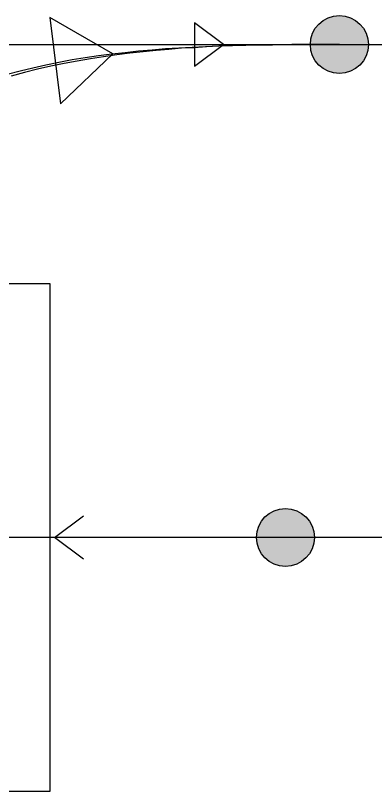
# Model space of a CAD drawing. Header units: millimetres. Extents: x -18594 to 273470, y -238787 to 48452.
# Drawn here: x 180265 to 181507, y -32694 to -30018 of the extents above; entities that cross this region are included whole.
import ezdxf

# ---------------------------------------------------------------- set-up
doc = ezdxf.new("R2010")
doc.units = ezdxf.units.MM
doc.layers.add('AM_BOR', color=4, linetype='Continuous', lineweight=25)
for name, color, linetype, true_color in [('Xref AGV layout$0$Ndc8_F_ExtraFast', 5, 'Continuous', 0x0000ff), ('Xref AGV layout$0$Ndc8_F_TurnRightModerate', 5, 'Continuous', 0x0000ff), ('Xref AGV layout$0$Ndc8_Point', 7, 'Continuous', 0x000080), ('Xref AGV layout$0$Ndc8_R_Fast', 1, 'Continuous', 0xff0000), ('Xref AGV layout$0$Ndc8_R_TurnLeftModerate', 1, 'Continuous', 0xff0000)]:
    doc.layers.add(name, color=color, linetype=linetype, true_color=true_color)

# ---------------------------------------------------------------- blocks, each defined once
blk = doc.blocks.new('Xref AGV layout$0$AGV single reverse')
blk.add_lwpolyline([(31012.9, -237035.4), (37046.1, -237035.4), (37046.1, -238787.4), (31012.9, -238787.4)], close=True)
blk = doc.blocks.new('Xref AGV layout')
at = {"layer": 'Xref AGV layout$0$Ndc8_Point'}
h = blk.add_hatch(color=256, dxfattribs=at)
edge = h.paths.add_edge_path(flags=0)
edge.add_arc((181382, -30118), 100, 0, 360)
h = blk.add_hatch(color=256, dxfattribs=at)
edge = h.paths.add_edge_path(flags=0)
edge.add_arc((181196, -31818), 100, 0, 360)
at = {"layer": 'Xref AGV layout$0$Ndc8_F_ExtraFast'}
for points in [[(180982, -30118), (180882, -30043), (180882, -30193), (180982, -30118)], [(179782, -30118), (181382, -30118)], [(181382, -30118), (183782, -30118)]]:
    blk.add_lwpolyline(points, dxfattribs=at)
at = {"layer": 'Xref AGV layout$0$Ndc8_F_TurnRightModerate'}
for points in [[(180601, -30150), (180384, -30025), (180421, -30323), (180601, -30150)], [(180237, -30220), (180281, -30209), (180325, -30198), (180370, -30188), (180415, -30179), (180461, -30170), (180506, -30163), (180552, -30156), (180598, -30150), (180644, -30145), (180690, -30140), (180737, -30136), (180737, -30136), (180783, -30132), (180829, -30129), (180875, -30127), (180921, -30125), (180967, -30123), (181013, -30121), (181059, -30120), (181106, -30119), (181152, -30119), (181198, -30118), (181244, -30118), (181290, -30118), (181336, -30118), (181382, -30118)]]:
    blk.add_lwpolyline(points, dxfattribs=at)
at = {"layer": 'Xref AGV layout$0$Ndc8_Point'}
for centre in [(181382, -30118), (181196, -31818)]:
    blk.add_circle(centre, 100, dxfattribs=at)
at = {"layer": 'Xref AGV layout$0$Ndc8_R_Fast'}
for points in [[(180500, -31893), (180400, -31818), (180500, -31743)], [(181196, -31818), (180135, -31818)], [(182535, -31818), (181196, -31818)]]:
    blk.add_lwpolyline(points, dxfattribs=at)
at = {"layer": 'Xref AGV layout$0$Ndc8_R_TurnLeftModerate'}
blk.add_lwpolyline([(181382, -30118), (181341, -30118), (181300, -30118), (181259, -30118), (181218, -30118), (181176, -30119), (181135, -30119), (181093, -30120), (181051, -30121), (181009, -30122), (180967, -30124), (180924, -30126), (180881, -30129), (180838, -30131), (180794, -30135), (180794, -30135), (180750, -30139), (180705, -30143), (180660, -30148), (180615, -30154), (180569, -30160), (180524, -30167), (180478, -30175), (180433, -30184), (180387, -30193), (180341, -30203), (180296, -30215), (180251, -30227)], dxfattribs=at)
blk.add_blockref('Xref AGV layout$0$AGV single reverse', (143337.9, 206093.4))

msp = doc.modelspace()

# ---------------------------------------------------------------- block references
at = {"layer": 'AM_BOR'}
msp.add_blockref('Xref AGV layout', (0, 0), dxfattribs=at)

doc.saveas('drawing.dxf')
